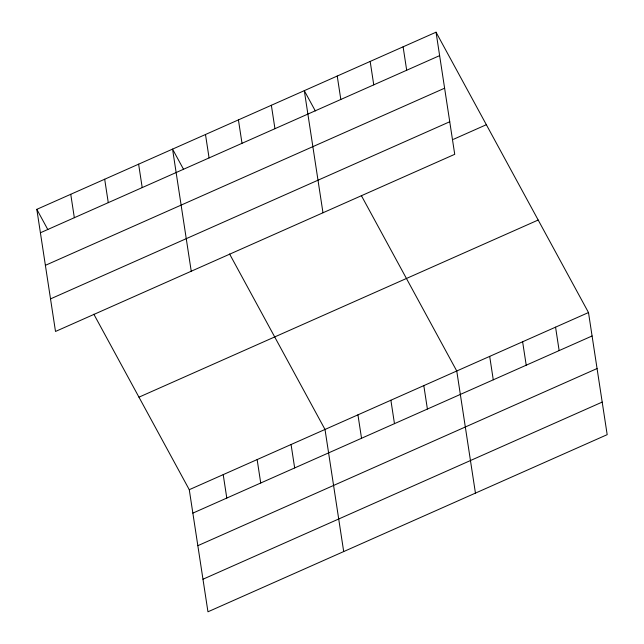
<?xml version="1.0" encoding="UTF-8"?>
<svg xmlns="http://www.w3.org/2000/svg" width="644" height="644" viewBox="0 0 644 644"><rect width="100%" height="100%" fill="white"/><g stroke="black" fill="none" stroke-linecap="round" stroke-linejoin="round"><path stroke-width="0.97" d="M436.044 32.2L454.728 154.31L55.505 331.459L36.821 209.34L436.044 32.2L588.495 312.541L607.179 434.66L207.956 611.8L189.272 489.69L93.847 314.216M40.403 232.766L439.627 55.625M45.386 265.336L444.61 88.196M50.522 298.888L449.745 121.748M453.416 139.329L486.349 124.711M138.959 397.171L538.183 220.031M189.272 489.69L588.495 312.541M192.862 513.115L592.086 335.975M197.845 545.677L597.069 368.537M202.973 579.23L602.196 402.089M315.319 110.921L304.298 90.659L322.982 212.77M361.324 195.526L456.757 371L475.441 493.111M183.572 169.38L172.552 149.11L191.236 271.229M229.586 253.986L325.011 429.459L343.695 551.57M36.821 209.34L47.841 229.61M555.563 327.16L559.145 350.586M522.622 341.771L526.212 365.196M489.69 356.39L493.272 379.815M403.104 46.811L406.686 70.244M423.816 385.619L427.399 409.045M370.171 61.43L373.753 84.855M390.884 400.23L394.466 423.655M337.231 76.04L340.821 99.474M357.943 414.841L361.534 438.274M271.357 105.27L274.948 128.695M291.072 444.513L294.662 467.938M238.425 119.889L242.007 143.314M257.141 459.575L260.723 483M205.492 134.499L209.075 157.925M223.21 474.628L226.793 498.054M138.621 164.172L142.203 187.597M104.682 179.225L108.273 202.659M70.751 194.287L74.334 217.712"/></g></svg>
